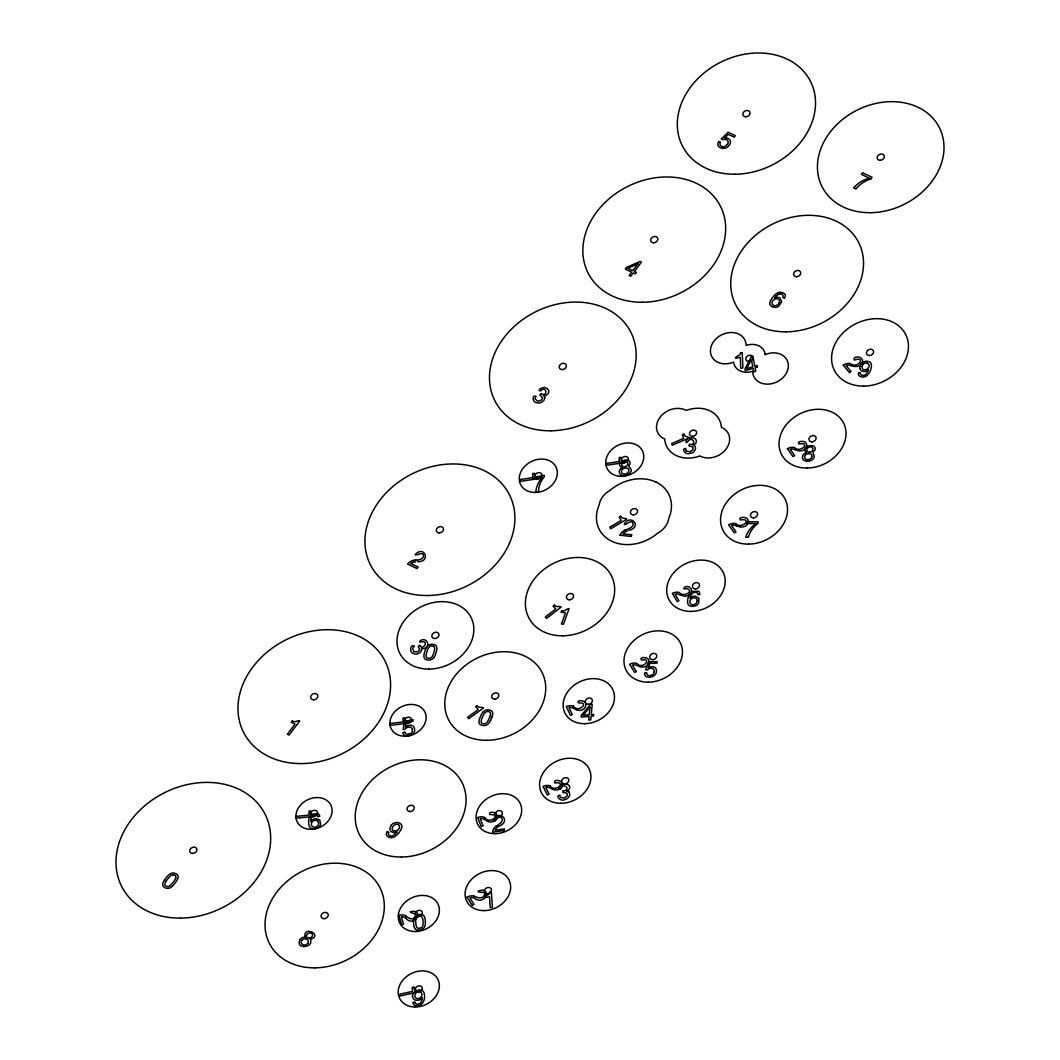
<?xml version="1.0" encoding="UTF-8"?>
<svg xmlns="http://www.w3.org/2000/svg" width="1060" height="1060" viewBox="0 0 1060 1060"><rect width="100%" height="100%" fill="white"/><g stroke="black" fill="none" stroke-linecap="round" stroke-linejoin="round"><path stroke-width="1.5" d="M544.787 397.831C544.495 401.594 540.03 404.046 536.585 402.694C532.358 402.76 531.762 394.188 536.055 396.36A4.638 3.71 -26.6 0 0 535.141 398.958L537.764 401.21L541.395 400.243L542.587 397.672L539.805 395.115L540.878 393.697M310.739 819.844L310.726 819.976A18.192 14.588 -26.6 0 0 310.699 821.633L311.521 820.586A4.28 3.432 -26.6 0 1 312.488 819.764A5.3 4.253 -26.6 0 1 313.654 819.155L314.316 818.929A7.34 5.883 -26.6 0 1 315.628 818.651L319.749 819.923L320.61 824.296A5.671 4.545 -26.6 0 1 319.749 826.137A5.207 4.174 -26.6 0 1 318.543 827.356L315.257 828.788L312.051 828.774A5.711 4.585 -26.6 0 1 310.063 827.423A8.851 7.102 -26.6 0 1 309.043 825.263A20.935 16.774 -26.6 0 1 308.712 819.764L308.844 819.022A9.513 7.632 -26.6 0 1 309.586 816.955A6.241 5.008 -26.6 0 1 311.441 814.729L317.351 813.365A4.213 3.379 -26.6 0 1 318.715 814.08L319.802 816.2L317.682 816.637M562.953 790.879L562.807 792.456L566.967 793.119L567.392 795.623L564.529 798.047L560.74 797.517M566.967 791.197L566.981 791.144A3.988 3.193 -26.6 0 1 569.193 792.191M405.37 727.266L405.953 722.695L413.082 721.224L412.976 719.621L404.257 721.423L403.158 729.598L404.986 729.306A5.446 4.372 -26.6 0 1 406.338 727.981A3.683 2.955 -26.6 0 1 407.663 727.332L407.915 727.266A4.227 3.379 -26.6 0 1 412.512 729.783M804.686 456.516L804.659 457.774A2.981 2.385 -26.6 0 0 805.017 458.529L805.216 458.755A3.697 2.968 -26.6 0 0 805.958 459.258L806.912 459.55A5.499 4.412 -26.6 0 0 807.866 459.629A3.697 2.968 -26.6 0 0 812.079 456.542M689.292 444.392L688.934 445.968L692.922 447.042L693.015 449.639L689.835 451.825L686.297 450.897M693.16 445.094L693.174 445.054A4.174 3.339 -26.6 0 0 696.354 442.02C697.162 438.482 692.829 437.091 690.073 437.939C686.31 437.687 684.097 445.531 687.94 441.503C691.822 435.183 697.771 445.054 689.742 444.432M690.444 596.648L690.497 596.515A18.192 14.588 -26.6 0 0 690.007 598.317L691.04 597.416A4.28 3.432 -26.6 0 1 692.154 596.753A5.3 4.253 -26.6 0 1 693.399 596.369L694.062 596.263A7.34 5.883 -26.6 0 1 695.373 596.224L698.938 598.277L698.686 602.888A5.671 4.545 -26.6 0 1 697.427 604.584A5.207 4.174 -26.6 0 1 695.996 605.605M491.999 717.01L490.502 720.482M489.68 717.275L488.329 720.244A9.805 7.857 -26.6 0 1 487.096 722.165A4.598 3.683 -26.6 0 1 485.414 723.556A2.425 1.948 -26.6 0 1 484.645 723.821L481.942 723.304A2.425 1.948 -26.6 0 1 481.518 722.801A4.598 3.683 -26.6 0 1 481.2 721.025A9.805 7.857 -26.6 0 1 481.69 718.971L483.002 715.805A12.588 10.096 -26.6 0 1 484.579 713.221A3.789 3.034 -26.6 0 1 486.938 711.565A2.703 2.173 -26.6 0 1 487.679 711.512L488.077 711.525A4.399 3.525 -26.6 0 1 488.885 711.671L489.375 711.87A2.61 2.094 -26.6 0 1 489.773 712.148A3.789 3.034 -26.6 0 1 490.462 714.361M679.301 592.646C683.832 597.787 694.737 590.963 686.549 588.512C680.52 590.579 685.502 584.378 689.49 587.293C693.253 589.532 691.279 594.143 688.616 596.051A20.935 16.774 -26.6 0 0 687.582 601.696A8.851 7.102 -26.6 0 0 688.006 604.081A5.711 4.585 -26.6 0 0 689.543 605.83L692.564 606.452L695.996 605.605M166.208 881.059L168.341 878.157A12.588 10.096 -26.6 0 1 170.541 875.878A3.789 3.034 -26.6 0 1 173.191 874.738M164.499 880.038L166.884 876.858A12.362 9.911 -26.6 0 1 169.878 874.049A5.247 4.213 -26.6 0 1 171.64 873.228A4.889 3.922 -26.6 0 1 173.602 873.029L175.191 873.387A9.143 7.327 -26.6 0 1 176 873.758L177.086 874.513A5.088 4.081 -26.6 0 1 177.404 874.844A4.863 3.895 -26.6 0 1 178.093 876.328A5.247 4.213 -26.6 0 1 177.974 877.958A12.362 9.911 -26.6 0 1 176.278 881.377L173.906 884.57A12.216 9.792 -26.6 0 1 170.925 887.366A5.287 4.24 -26.6 0 1 169.163 888.174A4.77 3.816 -26.6 0 1 167.48 888.386A4.969 3.975 -26.6 0 1 166.711 888.32L165.651 888.002A9.633 7.725 -26.6 0 1 164.817 887.631L163.73 886.875A4.836 3.882 -26.6 0 1 162.723 885.087A5.287 4.24 -26.6 0 1 162.829 883.457A12.216 9.792 -26.6 0 1 164.525 880.052M301.822 940.498L301.186 941.717A2.981 2.385 -26.6 0 0 301.133 942.592L301.186 942.883A3.697 2.968 -26.6 0 0 301.57 943.652L302.232 944.301A5.499 4.412 -26.6 0 0 302.988 944.725A3.697 2.968 -26.6 0 0 307.996 943.241M300.073 939.544C294.627 949.919 314.529 947.759 310.315 939.438C323.923 935.106 302.418 924.916 305.174 937.265M870.962 178.782L872.088 177.298L862.548 172.714L861.329 174.33L869.054 178.053M775.933 296.336L775.84 296.442A18.192 14.588 -26.6 0 0 774.582 297.886L775.894 297.436A4.28 3.432 -26.6 0 1 777.139 297.264A5.3 4.253 -26.6 0 1 778.345 297.409L778.941 297.582A7.34 5.883 -26.6 0 1 780.014 298.085L781.75 301.57L779.047 305.916A5.671 4.545 -26.6 0 1 777.126 307.042A5.207 4.174 -26.6 0 1 775.43 307.426L772.223 306.804L770.143 304.949A5.711 4.585 -26.6 0 1 769.851 302.63A8.851 7.102 -26.6 0 1 770.805 300.139A20.935 16.774 -26.6 0 1 774.674 295.104L775.324 294.534A9.513 7.632 -26.6 0 1 777.324 293.13A6.241 5.008 -26.6 0 1 780.2 292.229L783.207 292.825L785.062 294.428A4.213 3.379 -26.6 0 1 785.42 295.833L784.546 298.324L782.837 297.502A3.365 2.703 -26.6 0 0 779.882 293.978M496.027 826.296C498.478 824.375 503.474 822.269 502.162 818.598C498.624 813.06 494.517 824.137 493.35 820.758C498.293 808.356 512.616 820.996 498.544 826.456A10.481 8.414 -26.6 0 0 495.735 828.761A3.578 2.862 -26.6 0 0 495.126 830.165L504.348 828.88L504.308 830.523L492.582 832.166A8.904 7.142 -26.6 0 1 495.921 826.19M419.747 645.195L418.236 646.269L419.601 649.7L417.587 651.847L413.943 651.701L412.632 648.64A4.638 3.71 -26.6 0 1 414.46 646.335C411.161 643.023 408.603 651.688 412.804 653.212C415.666 655.318 420.038 653.622 421.443 650.562A3.988 3.193 -26.6 0 0 421.324 648.269L421.39 648.216A4.174 3.339 -26.6 0 0 425.723 647.753C428.425 646.176 428.545 642.121 425.762 640.505C422.953 637.524 416.156 643.168 421.642 641.843C429.525 640.346 422.569 651.052 419.972 645.514M688.881 595.309L684.853 596.316L680.03 594.806M625.095 530.133C627.971 528.715 632.542 528.211 633.191 524.395C632.37 517.545 624.95 526.595 624.26 524.289C630.687 512.96 642.704 527.217 628.871 530.371M405.013 732.195L402.893 732.632A5.101 4.081 -26.6 0 0 404.774 735.508A6.426 5.154 -26.6 0 0 408.829 735.733A9.156 7.34 -26.6 0 0 409.571 735.587L411.505 734.792A5.75 4.611 -26.6 0 0 414.433 731.44A6.559 5.26 -26.6 0 0 414.659 729.492L414.275 727.783A6.042 4.849 -26.6 0 0 413.917 727.107A5.393 4.319 -26.6 0 0 410.843 725.318M538.281 491.76L535.883 492.251A26.46 21.213 -26.6 0 1 542.163 477.517L532.65 479.372L532.544 477.636L544.151 475.277L544.257 476.854A25.705 20.604 -26.6 0 0 538.559 491.708M413.97 560.395C417.229 559.932 422.277 560.382 423.523 556.42C423.974 550.352 416.288 556.354 415.149 554.658C424.397 544.509 431.42 562.171 417.6 561.707M414.977 1002.177L412.857 1002.455L413.546 1004.456A4.028 3.233 -26.6 0 0 414.447 1005.198A5.326 4.266 -26.6 0 0 415.639 1005.635C422.397 1007.172 425.709 999.355 424.292 993.816A9.977 8.003 -26.6 0 0 423.854 992.451L423.231 991.418A5.194 4.16 -26.6 0 0 422.436 990.689A4.638 3.71 -26.6 0 0 420.966 990.106A6.333 5.075 -26.6 0 0 412.3 995.896M650.615 668.409L650.363 668.436A3.683 2.955 -26.6 0 0 648.958 668.833A5.446 4.372 -26.6 0 0 647.368 669.933L645.58 669.893L648.587 661.798L657.226 661.599L656.935 663.242L649.886 663.401L648.23 667.933A3.591 2.875 -26.6 0 1 649.833 667.058A5.803 4.651 -26.6 0 1 651.675 666.74A6.837 5.485 -26.6 0 1 653.808 667.018A5.393 4.319 -26.6 0 1 656.299 669.363A6.042 4.849 -26.6 0 1 656.471 670.119L656.418 671.921A6.559 5.26 -26.6 0 1 655.703 673.855A5.75 4.611 -26.6 0 1 652.165 676.731L650.164 677.168A9.156 7.34 -26.6 0 1 649.422 677.207A6.426 5.154 -26.6 0 1 645.686 676.187A5.101 4.081 -26.6 0 1 644.626 672.928L646.693 672.875M416.487 560.13L415.454 560.21M563.43 790.866C572.082 790.27 562.78 781.233 560.992 788.998C556.301 790.826 561.243 783.419 564.45 784.188C566.822 783.658 570.28 784.917 569.724 787.885A4.174 3.339 -26.6 0 1 566.967 791.104M697.798 594.567L699.892 594.514L699.388 592.156A4.213 3.379 -26.6 0 0 698.288 591.175L692.392 591.453A6.241 5.008 -26.6 0 0 690.113 593.375A9.513 7.632 -26.6 0 0 688.921 595.322M863.105 375.412L863.569 375.399A3.246 2.597 -26.6 0 0 865.781 374.485L867.57 372.073A19.371 15.529 -26.6 0 0 868.524 369.741L868.524 369.741A4.796 3.842 -26.6 0 1 863.9 371.503L862.707 371.305A5.3 4.24 -26.6 0 1 859.753 368.27M755.634 523.64L746.386 523.494L746.783 521.719L758.192 521.891L757.834 523.508A25.705 20.604 -26.6 0 0 748.307 537.301M748.029 537.288L745.67 537.248A26.46 21.213 -26.6 0 1 755.714 523.719M860.455 372.789L858.414 372.617L858.494 374.79A4.028 3.233 -26.6 0 0 859.117 375.743A5.326 4.266 -26.6 0 0 860.111 376.433C866.537 379.348 871.121 371.875 871.413 366.296A9.977 8.003 -26.6 0 0 871.386 364.825L871.095 363.646A5.194 4.16 -26.6 0 0 870.565 362.745A4.638 3.71 -26.6 0 0 869.359 361.831A6.333 5.075 -26.6 0 0 859.713 365.859M620.034 535.207L631.243 536.479L631.813 534.823L623.002 533.816A3.578 2.862 -26.6 0 1 624.048 532.597M622.167 467.553A4.863 3.909 -26.6 0 0 619.199 471.992C619.729 477 626.659 476.245 629.454 473.621C635.245 468.348 625.44 467.327 629.958 464.253C631.521 454.873 612.865 463.061 622.207 467.619M850.239 363.646C858.096 369.569 866.497 355.816 854.347 360.069C851.975 355.816 863.131 355.776 862.575 361.221C862.138 366.707 855.181 367.555 851.074 365.607M794.39 447.625C800.976 453.72 811.297 441.49 799.028 444.007C795.729 440.748 807.004 439.741 806.713 445.173C806.938 450.235 800.313 452.156 796.431 450.116M735.706 523.719C742.344 529.92 752.825 517.611 740.529 520.01C736.885 516.883 748.546 515.65 748.228 521.255C748.466 526.277 741.894 528.331 737.985 526.33M474.072 896.27C477.093 897.317 481.094 899.304 483.757 896.389C487.852 890.055 476.987 893.527 478.153 891.062C492.582 885.802 485.427 906.353 474.694 898.35A10.481 8.414 -26.6 0 0 471.462 897.581M636.623 663.52C643.036 670.317 652.761 657.518 641.538 660.062C638.16 656.723 649.78 656.167 648.958 661.784C648.72 666.978 641.896 668.383 638.067 665.958M737.667 526.224L736.62 525.853M795.914 449.93L795.079 449.639A10.322 8.281 -26.6 0 0 791.846 448.99A3.525 2.822 -26.6 0 0 790.256 449.427L794.655 455.601L793.012 456.635L787.421 448.777M726.206 139.602L725.994 139.522A3.736 2.994 -26.6 0 0 724.629 139.324A5.538 4.439 -26.6 0 0 722.721 139.734L721.29 138.939L728.167 132.235L735.322 135.68L734.196 137.177L728.353 134.368L724.51 138.131A3.551 2.849 -26.6 0 1 726.073 137.919L726.312 137.946A5.896 4.73 -26.6 0 1 727.981 138.396A6.956 5.578 -26.6 0 1 729.585 139.576A5.472 4.399 -26.6 0 1 730.313 142.941A6.148 4.929 -26.6 0 1 730.048 143.762L729.015 145.511A6.678 5.353 -26.6 0 1 727.385 147.101A5.843 4.677 -26.6 0 1 722.92 148.44L721.038 148.042A9.301 7.46 -26.6 0 1 720.403 147.764A6.546 5.247 -26.6 0 1 717.925 145.18A5.181 4.16 -26.6 0 1 718.852 141.523L720.562 142.345M549.994 786.017C556.155 793.251 567.034 780.955 554.831 782.969C552.817 778.636 563.748 779.948 562.277 785.248C561.522 790.044 555.109 791.277 551.518 788.719M573.314 706.278C578.786 713.619 589.956 701.773 578.747 703.019C574.997 699.772 586.988 699.441 585.796 705.178C585.451 710.346 578.521 711.83 574.825 709.047M806.448 452.58C798.975 446.233 818.135 441.609 814.729 450.593C809.429 453.057 818.386 455.985 811.536 460.212C808.409 462.372 801.28 461.352 802.513 456.37A4.863 3.909 -26.6 0 1 806.435 452.501M484.606 817.565C489.786 825.051 502.095 814.014 489.972 814.583C487.057 810.767 498.637 811.576 497.021 817.114C496.345 822.043 489.667 823.395 486.116 820.533M853.817 187.779L855.791 188.72M541.236 393.896C548.417 397.328 546.523 384.727 540.507 391.007C536.095 390.636 543.21 386.092 545.754 387.947C548.391 388.569 549.954 391.895 547.821 393.989A4.174 3.339 -26.6 0 1 543.793 395.764L543.767 395.817A3.988 3.193 -26.6 0 1 544.827 397.818M388.808 832.378L387.099 831.557L386.277 833.743A4.028 3.233 -26.6 0 0 386.423 834.896A5.326 4.266 -26.6 0 0 386.993 835.903C392.187 841.03 398.679 834.207 401.038 829.423A9.977 8.003 -26.6 0 0 401.634 827.939L401.873 826.667A5.194 4.16 -26.6 0 0 401.78 825.594A4.638 3.71 -26.6 0 0 401.104 824.309A6.333 5.075 -26.6 0 0 391.047 825.223M551.041 788.481L550.379 788.15A10.322 8.281 -26.6 0 0 547.331 787.129M405.702 915.959C408.193 917.721 411.625 920.411 414.619 918C419.296 912.554 411.147 914.091 410.18 911.838C424.981 908.049 414.712 928.626 405.808 918.225M485.016 819.87L484.831 819.764A10.481 8.414 -26.6 0 0 481.863 818.545A3.578 2.862 -26.6 0 0 480.22 818.731L483.121 825.846L481.306 826.641L477.636 817.578A8.904 7.142 -26.6 0 1 484.712 817.419M843.283 365.143L849.471 372.617L851.061 371.517L846.185 365.634A3.525 2.822 -26.6 0 1 847.762 365.183A10.322 8.281 -26.6 0 1 851.047 365.647M569.154 792.217C571.181 795.292 568.107 799.094 564.9 799.598C561.522 802.089 554.261 795.914 559.985 795.133A4.638 3.71 -26.6 0 0 560.687 797.544M466.996 897.237L472.336 905.439L474.032 904.432L469.832 897.979A3.578 2.862 -26.6 0 1 471.448 897.635M621.505 471.647L621.822 472.826A2.981 2.385 -26.6 0 0 622.392 473.449L622.644 473.608A3.697 2.968 -26.6 0 0 623.545 473.926L624.605 473.992A5.499 4.412 -26.6 0 0 625.585 473.86A3.697 2.968 -26.6 0 0 629.004 470.097A3.657 2.942 -26.6 0 0 625.148 468.123A3.803 3.047 -26.6 0 0 621.279 471.673M425.404 922.783L425.153 919.325A12.362 9.911 -26.6 0 0 424.119 916.118A5.247 4.213 -26.6 0 0 422.966 915.005A4.863 3.895 -26.6 0 0 421.27 914.449A5.088 4.081 -26.6 0 0 420.74 914.396L419.23 914.515A9.143 7.327 -26.6 0 0 418.236 914.74L416.567 915.416A4.889 3.922 -26.6 0 0 414.99 916.662A5.247 4.213 -26.6 0 0 414.076 918.212A12.362 9.911 -26.6 0 0 413.519 921.749L413.744 925.194A12.216 9.792 -26.6 0 0 414.778 928.401M166.208 881.059A9.805 7.857 -26.6 0 0 165.148 883.046A4.598 3.683 -26.6 0 0 164.923 884.914A2.425 1.948 -26.6 0 0 165.188 885.524L167.52 886.637A2.425 1.948 -26.6 0 0 168.315 886.531A4.598 3.683 -26.6 0 0 170.276 885.511M170.276 885.511A9.805 7.857 -26.6 0 0 171.972 883.841L174.078 881.125A13.25 10.626 -26.6 0 0 175.682 878.356M175.642 878.342A3.789 3.034 -26.6 0 0 175.695 875.931A2.61 2.094 -26.6 0 0 175.364 875.6L174.966 875.282A4.399 3.525 -26.6 0 0 174.264 874.951L173.906 874.844A2.703 2.173 -26.6 0 0 173.191 874.778M300.02 939.518A4.863 3.909 -26.6 0 1 305.2 937.186M301.649 940.392A3.803 3.047 -26.6 0 1 306.804 939.319M306.804 939.346A3.657 2.942 -26.6 0 1 307.97 943.228M726.259 139.522A4.293 3.445 -26.6 0 1 727.372 144.531M727.173 144.451A4.412 3.538 -26.6 0 1 722.986 146.929M723.013 146.73A4.2 3.365 -26.6 0 1 721.688 146.359A3.869 3.1 -26.6 0 1 720.403 142.292M856.016 188.852A26.142 20.962 -26.6 0 1 870.989 178.848M853.75 187.739A26.924 21.584 -26.6 0 1 869.067 178.16M776.026 296.389A6.797 5.446 -26.6 0 1 779.842 293.805M779.352 302.378A5.843 4.677 -26.6 0 1 778.583 303.69A4.439 3.564 -26.6 0 1 776.225 305.519C772.263 307.201 770.262 301.557 773.893 299.728A3.631 2.915 -26.6 0 1 776.649 298.774A4.134 3.312 -26.6 0 1 778.411 299.357A3.525 2.822 -26.6 0 1 779.352 302.392M433.659 657.783A5.287 4.24 -26.6 0 1 432.268 659.068A4.77 3.816 -26.6 0 1 430.678 659.784A4.969 3.975 -26.6 0 1 429.883 659.969L428.677 660.049A9.633 7.725 -26.6 0 1 427.71 659.982L426.305 659.678A4.836 3.882 -26.6 0 1 424.543 658.445A5.287 4.24 -26.6 0 1 423.974 657.001A12.216 9.792 -26.6 0 1 424.238 653.503L425.272 649.966A12.362 9.911 -26.6 0 1 427.074 646.573A5.247 4.213 -26.6 0 1 428.492 645.288A4.889 3.922 -26.6 0 1 430.36 644.493L432.096 644.281A9.143 7.327 -26.6 0 1 433.063 644.347L434.454 644.652A5.088 4.081 -26.6 0 1 434.905 644.851A4.863 3.895 -26.6 0 1 436.216 645.898A5.247 4.213 -26.6 0 1 436.773 647.368A12.362 9.911 -26.6 0 1 436.521 650.866L435.488 654.404A12.216 9.792 -26.6 0 1 433.686 657.796M433.659 646.335A3.789 3.034 -26.6 0 1 434.626 648.442A13.25 10.626 -26.6 0 1 434.202 651.357L433.249 654.391A9.805 7.857 -26.6 0 1 432.268 656.392A4.598 3.683 -26.6 0 1 430.731 657.915A2.425 1.948 -26.6 0 1 429.989 658.26L427.193 658.035A2.425 1.948 -26.6 0 1 426.69 657.584A4.598 3.683 -26.6 0 1 426.12 655.901A9.805 7.857 -26.6 0 1 426.345 653.834L427.259 650.628A12.588 10.096 -26.6 0 1 428.505 647.952A3.789 3.034 -26.6 0 1 430.665 646.096A2.703 2.173 -26.6 0 1 431.42 645.964L431.817 645.938A4.399 3.525 -26.6 0 1 432.652 646.004L433.195 646.149A2.61 2.094 -26.6 0 1 433.619 646.375M405.357 727.253A3.591 2.875 -26.6 0 1 406.801 726.14A5.803 4.651 -26.6 0 1 408.577 725.49A6.837 5.485 -26.6 0 1 410.829 725.358M412.287 729.837A4.333 3.471 -26.6 0 1 410.458 733.785M410.339 733.639A4.121 3.312 -26.6 0 1 408.921 734.156M408.908 734.129A3.803 3.047 -26.6 0 1 404.841 732.248M317.828 816.584A3.365 2.703 -26.6 0 0 312.448 816.041A6.797 5.446 -26.6 0 0 310.845 819.831M318.238 821.831A5.843 4.677 -26.6 0 1 318.543 823.116A4.439 3.564 -26.6 0 1 317.828 825.647C315.88 828.721 310.05 827.211 311.468 823.222A3.631 2.915 -26.6 0 1 313.177 821.023A4.134 3.312 -26.6 0 1 315.165 820.387A3.485 2.796 -26.6 0 1 318.305 821.844M405.821 915.827A8.771 7.036 -26.6 0 0 398.944 915.442L401.687 924.757L403.502 924.095L401.356 916.807A3.525 2.822 -26.6 0 1 402.933 916.794A10.322 8.281 -26.6 0 1 405.688 918.198M414.804 928.374A5.287 4.24 -26.6 0 0 415.917 929.501A4.836 3.882 -26.6 0 0 418.157 930.084L419.667 929.965A9.633 7.725 -26.6 0 0 420.674 929.739L421.84 929.328A4.969 3.975 -26.6 0 0 422.582 928.944A4.77 3.816 -26.6 0 0 423.907 927.844A5.287 4.24 -26.6 0 0 424.822 926.294A12.216 9.792 -26.6 0 0 425.378 922.783M420.568 916.118A3.789 3.034 -26.6 0 1 422.317 917.721A13.25 10.626 -26.6 0 1 422.993 920.438L423.165 923.406A9.805 7.857 -26.6 0 1 422.913 925.473A4.598 3.683 -26.6 0 1 421.946 927.262A2.425 1.948 -26.6 0 1 421.324 927.778L418.422 928.374A2.425 1.948 -26.6 0 1 417.746 928.123A4.598 3.683 -26.6 0 1 416.553 926.784A9.805 7.857 -26.6 0 1 416.01 924.89L415.732 921.776A12.588 10.096 -26.6 0 1 415.984 919.033A3.789 3.034 -26.6 0 1 417.481 916.754A2.703 2.173 -26.6 0 1 418.183 916.423L418.581 916.29A4.399 3.525 -26.6 0 1 419.442 916.105L420.025 916.078A2.61 2.094 -26.6 0 1 420.542 916.158M573.407 706.132A8.904 7.142 -26.6 0 0 566.279 706.556L570.505 715.407L572.281 714.546L568.968 707.616A3.578 2.862 -26.6 0 1 570.585 707.417A10.481 8.414 -26.6 0 1 573.632 708.478M679.38 592.5A8.771 7.036 -26.6 0 0 672.318 593.361L677.274 601.669L678.97 600.715L675.087 594.223A3.525 2.822 -26.6 0 1 676.678 593.931A10.322 8.281 -26.6 0 1 679.804 594.766M697.944 594.541A3.365 2.703 -26.6 0 0 693.015 592.977A6.797 5.446 -26.6 0 0 690.603 596.515M697.003 601.298A4.439 3.564 -26.6 0 1 695.731 603.736C693.174 606.572 687.953 603.643 690.338 600.092A3.631 2.915 -26.6 0 1 692.485 598.171A4.134 3.312 -26.6 0 1 694.512 597.893A3.525 2.822 -26.6 0 1 697.069 599.933A5.843 4.677 -26.6 0 1 697.029 601.298M787.394 448.738A8.771 7.036 -26.6 0 1 794.457 447.466M804.474 456.502A3.803 3.047 -26.6 0 1 809.032 453.693A3.657 2.942 -26.6 0 1 812.053 456.542M863.118 375.373A3.379 2.703 -26.6 0 1 860.243 372.802M859.792 368.27A7.87 6.307 -26.6 0 1 860.084 365.899M866.961 363.103A4.028 3.233 -26.6 0 1 868.975 366.866A4.028 3.233 -26.6 0 1 864.562 369.794A3.312 2.65 -26.6 0 1 863.396 369.582A3.922 3.14 -26.6 0 1 862.191 366.336M867.027 362.997A4.863 3.895 -26.6 0 0 866.166 362.931L865.53 362.984A2.862 2.292 -26.6 0 0 864.96 363.13A3.14 2.517 -26.6 0 0 863.675 363.858A4.16 3.326 -26.6 0 0 862.747 364.971A6.731 5.393 -26.6 0 0 862.151 366.336M843.256 365.117A8.771 7.036 -26.6 0 1 850.292 363.487M735.786 523.574A8.904 7.142 -26.6 0 0 728.604 524.846L734.302 532.889L735.971 531.828L731.506 525.548A3.578 2.862 -26.6 0 1 733.122 525.164M733.136 525.111A10.481 8.414 -26.6 0 1 736.382 525.813M650.628 668.317A4.227 3.379 -26.6 0 1 654.325 671.828M654.1 671.841A4.333 3.471 -26.6 0 1 651.436 675.498M651.357 675.326A4.121 3.312 -26.6 0 1 649.886 675.591A3.803 3.047 -26.6 0 1 646.52 672.901M636.702 663.361A8.771 7.036 -26.6 0 0 629.627 664.289L634.675 672.543L636.358 671.576L632.409 665.124A3.525 2.822 -26.6 0 1 634.012 664.819A10.322 8.281 -26.6 0 1 637.139 665.627M550.087 785.871A8.771 7.036 -26.6 0 0 543.051 786.374L547.357 795.013L549.106 794.152L545.728 787.381A3.525 2.822 -26.6 0 1 547.318 787.183M466.97 897.197A8.904 7.142 -26.6 0 1 474.151 896.111M414.765 1002.243A3.379 2.703 -26.6 0 0 418.395 1004.005L418.859 1003.939A3.246 2.597 -26.6 0 0 420.86 1002.614L421.999 999.991A19.371 15.529 -26.6 0 0 422.304 997.619L422.317 997.619A4.796 3.842 -26.6 0 1 418.117 1000.256L416.845 1000.322A5.3 4.24 -26.6 0 1 413.016 998.136A7.87 6.307 -26.6 0 1 412.684 995.87M390.053 835.81A3.379 2.703 -26.6 0 1 388.623 832.325M391.352 825.382A7.87 6.307 -26.6 0 0 390.12 827.661A5.3 4.24 -26.6 0 0 391.365 831.636L392.346 832.206A4.796 3.842 -26.6 0 0 397.089 831.875L397.102 831.928A19.371 15.529 -26.6 0 1 395.3 833.955L392.743 835.77A3.246 2.597 -26.6 0 1 390.425 835.995M398.494 824.812A4.028 3.233 -26.6 0 1 398.679 829.198A4.028 3.233 -26.6 0 1 393.618 830.709M398.587 824.72A4.863 3.895 -26.6 0 0 397.871 824.375L397.301 824.229A2.862 2.292 -26.6 0 0 396.745 824.176A3.14 2.517 -26.6 0 0 395.327 824.495A4.16 3.326 -26.6 0 0 394.055 825.329A6.731 5.393 -26.6 0 0 392.982 826.495A3.922 3.14 -26.6 0 0 392.69 830.126A3.312 2.65 -26.6 0 0 393.578 830.788M490.475 720.482A12.216 9.792 -26.6 0 1 488.302 723.728A5.287 4.24 -26.6 0 1 486.739 724.881A4.77 3.816 -26.6 0 1 485.096 725.451A4.969 3.975 -26.6 0 1 484.301 725.557L483.135 725.504A9.633 7.725 -26.6 0 1 482.181 725.345L480.869 724.894A4.836 3.882 -26.6 0 1 479.319 723.45A5.287 4.24 -26.6 0 1 478.961 721.926A12.216 9.792 -26.6 0 1 479.69 718.402L481.16 714.93A12.362 9.911 -26.6 0 1 483.373 711.671M491.973 717.01A12.362 9.911 -26.6 0 0 492.741 713.473A5.247 4.213 -26.6 0 0 492.343 711.949A4.863 3.895 -26.6 0 0 491.217 710.743A5.088 4.081 -26.6 0 0 490.807 710.491L489.495 710.041A9.143 7.327 -26.6 0 0 488.567 709.869L486.845 709.895A4.889 3.922 -26.6 0 0 484.923 710.518A5.247 4.213 -26.6 0 0 483.4 711.697M490.502 714.347A13.25 10.626 -26.6 0 1 489.667 717.275M619.994 535.194A8.904 7.142 -26.6 0 1 625.029 530M624.022 532.557A10.481 8.414 -26.6 0 1 627.334 530.981M686.244 450.937A4.638 3.71 -26.6 0 1 685.899 448.42C680.348 448.433 686.005 455.402 689.649 453.468C693.081 453.402 696.791 449.864 695.161 446.353A3.988 3.193 -26.6 0 0 693.147 445.134M413.97 560.236A8.904 7.142 -26.6 0 0 407.543 563.986L417.031 568.558L418.157 567.06L410.724 563.483A3.578 2.862 -26.6 0 1 412.128 562.555M412.115 562.515A10.481 8.414 -26.6 0 1 415.652 561.893M534.425 473.369C533.485 476.563 537.778 476.921 537.738 478.775L519.771 481.425L519.784 479.557L532.663 477.662L532.703 473.634L534.425 473.369M606.519 463.458L606.519 465.287L624.221 462.597L624.221 461.193L621.65 460.173L620.908 457.297L619.212 457.562L619.199 461.524L606.519 463.458M404.748 718.097C403.833 721.118 408.06 721.383 407.808 723.251L390.12 725.371L390.212 723.516L402.88 722.006L403.065 718.017L404.748 718.097M310.792 811.271C309.865 814.239 314.091 814.491 313.76 816.372L296.084 818.267L296.204 816.425L308.857 815.06L309.109 811.059L310.792 811.165M581.397 715.248L581.225 717.05L589.082 716.401L588.737 720.071L590.751 719.912L591.096 716.229L593.52 716.03L593.679 714.374L591.255 714.572L592.222 704.211L590.5 704.357L581.397 715.248M589.943 707.06L589.227 714.745L583.225 715.248L589.943 707.06M489.746 892.295C489.945 895.793 484.407 895.024 484.857 897.688L489.521 896.747L490.21 907.744L492.37 907.32L491.403 891.963L489.746 892.295M740.582 352.861C740.675 356.332 735.242 355.564 735.6 358.2L740.264 357.326L740.741 368.363L742.888 367.966L742.225 352.556L740.582 352.861M561.562 610.719L561.018 612.216L565.457 612.799L561.429 623.982L563.469 624.247L569.087 608.639C566.689 608.4 564.768 611.951 561.667 610.732M751.341 359.525L746.836 368.535L752.799 366.786L751.341 359.525M751.209 356.875L744.981 368.92L745.312 370.642L753.103 368.363L753.766 371.848L755.767 371.265L755.104 367.78L757.503 367.078L757.198 365.501L754.799 366.203L752.905 356.372L751.209 356.875M626.526 267.451L625.307 269.094L631.654 272.142L629.163 275.454L630.793 276.236L633.284 272.923L635.245 273.877L636.371 272.38L634.41 271.426L641.446 262.098L640.054 261.423L626.526 267.451M292.255 720.946L291.235 722.297L294.998 724.099L287.366 734.236L289.102 735.07L299.741 720.933C297.648 720.031 294.879 723.039 292.348 720.986M637.987 263.728L632.78 270.644L627.917 268.312L637.987 263.728M554.459 605.035L553.055 606.108L555.771 608.97L545.304 617.053L546.549 618.377L561.164 607.088C559.574 605.538 556.01 607.923 554.526 605.101M477.053 705.708L475.635 706.728L478.166 709.657L467.579 717.315L468.758 718.667L483.519 707.974C481.942 706.477 478.458 708.583 477.053 705.708M620.683 516.233L619.146 517.148L621.253 520.42L609.752 527.204L610.732 528.715L626.765 519.241C625.572 517.558 621.624 519.267 620.736 516.313M683.885 434.11L682.269 434.812L683.687 438.363L671.629 443.597L672.279 445.24L689.119 437.939C688.337 436.137 684.084 437.197 683.885 434.11M417.6 991.921L417.401 991.988A2.862 2.292 -26.6 0 0 416.858 992.24A3.14 2.517 -26.6 0 0 415.758 993.193A4.16 3.326 -26.6 0 0 415.136 994.439A6.731 5.393 -26.6 0 0 414.91 995.83A3.922 3.14 -26.6 0 0 417.057 998.586A3.312 2.65 -26.6 0 0 418.316 998.599A4.028 3.233 -26.6 0 0 421.959 994.863A4.028 3.233 -26.6 0 0 418.885 991.802A4.863 3.895 -26.6 0 0 418.024 991.802L417.6 991.921M413.904 987.098L412.221 987.469L412.565 991.378L399.925 994.161L400.084 995.963L417.733 992.081C417.494 990.08 413.374 990.451 413.917 987.204M721.476 427.379L721.423 427.352A29.495 23.651 -26.6 0 0 686.204 410.419L685.595 410.101A18.881 15.131 -26.6 0 0 659.744 417.667A18.881 15.131 -26.6 0 0 664.686 438.999A29.495 23.651 -26.6 0 0 699.905 455.946A18.881 15.131 -26.6 0 0 725.795 449.44A18.881 15.131 -26.6 0 0 722.204 427.71L721.476 427.379M192.761 853.406A3.736 2.994 -26.6 0 0 196.683 848.623A3.736 2.994 -26.6 0 0 190.535 848.729A3.736 2.994 -26.6 0 0 192.761 853.406M180.558 918.106A80.282 64.368 -26.6 0 0 265.782 815.697A80.282 64.368 -26.6 0 0 133.639 816.955A80.282 64.368 -26.6 0 0 180.558 918.106M324.095 918.676A3.736 2.994 -26.6 0 0 328.017 913.892A3.736 2.994 -26.6 0 0 321.869 913.998A3.736 2.994 -26.6 0 0 324.095 918.676M314.82 967.846A61.904 49.635 -26.6 0 0 380.54 888.876A61.904 49.635 -26.6 0 0 278.634 889.844A61.904 49.635 -26.6 0 0 314.82 967.846M309.03 938.246A3.193 2.571 -26.6 0 0 312.342 934.125A3.193 2.571 -26.6 0 0 307.069 934.271A3.193 2.571 -26.6 0 0 309.03 938.246M735.017 174.224A71.722 57.505 -26.6 0 0 811.152 82.746A71.722 57.505 -26.6 0 0 693.094 83.859A71.722 57.505 -26.6 0 0 735.017 174.224M745.856 116.759A3.736 2.994 -26.6 0 0 749.778 111.989A3.736 2.994 -26.6 0 0 743.63 112.082A3.736 2.994 -26.6 0 0 745.856 116.759M653.689 242.766A3.736 2.994 -26.6 0 0 657.611 237.996A3.736 2.994 -26.6 0 0 651.463 238.089A3.736 2.994 -26.6 0 0 653.689 242.766M642.466 302.259A74.107 59.426 -26.6 0 0 721.144 207.72A74.107 59.426 -26.6 0 0 599.152 208.873A74.107 59.426 -26.6 0 0 642.466 302.259M880.171 160.325A3.736 2.994 -26.6 0 0 884.093 155.542A3.736 2.994 -26.6 0 0 877.945 155.648A3.736 2.994 -26.6 0 0 880.171 160.325M870.287 212.689A65.68 52.656 -26.6 0 0 940.008 128.909A65.68 52.656 -26.6 0 0 831.901 129.929A65.68 52.656 -26.6 0 0 870.287 212.689M786.176 331.82A68.927 55.266 -26.6 0 0 859.342 243.906A68.927 55.266 -26.6 0 0 745.896 244.979A68.927 55.266 -26.6 0 0 786.176 331.82M796.577 276.726A3.736 2.994 -26.6 0 0 800.499 271.943A3.736 2.994 -26.6 0 0 794.351 272.049A3.736 2.994 -26.6 0 0 796.577 276.726M434.852 638.517A3.736 2.994 -26.6 0 0 438.774 633.747A3.736 2.994 -26.6 0 0 432.626 633.84A3.736 2.994 -26.6 0 0 434.852 638.517M429.075 669.085A39.896 31.985 -26.6 0 0 471.422 618.192A39.896 31.985 -26.6 0 0 405.755 618.828A39.896 31.985 -26.6 0 0 429.075 669.085M407.451 723.476A3.736 2.994 -26.6 0 0 411.373 718.693A3.736 2.994 -26.6 0 0 405.225 718.799A3.736 2.994 -26.6 0 0 407.451 723.476M405.026 736.223A18.815 15.079 -26.6 0 0 424.994 712.227A18.815 15.079 -26.6 0 0 394.029 712.519A18.815 15.079 -26.6 0 0 405.026 736.223M313.442 816.584A3.736 2.994 -26.6 0 0 317.364 811.814A3.736 2.994 -26.6 0 0 311.216 811.907A3.736 2.994 -26.6 0 0 313.442 816.584M311.017 829.331A18.815 15.079 -26.6 0 0 330.985 805.335A18.815 15.079 -26.6 0 0 300.033 805.64A18.815 15.079 -26.6 0 0 311.017 829.331M621.611 476.311A19.756 15.834 -26.6 0 0 642.585 451.109A19.756 15.834 -26.6 0 0 610.07 451.427A19.756 15.834 -26.6 0 0 621.611 476.311M624.194 462.769A3.736 2.994 -26.6 0 0 628.116 457.986A3.736 2.994 -26.6 0 0 621.968 458.092A3.736 2.994 -26.6 0 0 624.194 462.769M537.738 478.895A3.736 2.994 -26.6 0 0 541.66 474.125A3.736 2.994 -26.6 0 0 535.512 474.217A3.736 2.994 -26.6 0 0 537.738 478.895M535.154 492.45A19.756 15.834 -26.6 0 0 556.129 467.248A19.756 15.834 -26.6 0 0 523.614 467.553A19.756 15.834 -26.6 0 0 535.154 492.45M624.287 466.784A3.193 2.571 -26.6 0 0 627.719 462.73A3.193 2.571 -26.6 0 0 622.458 462.743A3.193 2.571 -26.6 0 0 624.287 466.784M415.414 931.528A21.372 17.132 -26.6 0 0 438.098 904.273A21.372 17.132 -26.6 0 0 402.919 904.604A21.372 17.132 -26.6 0 0 415.414 931.528M495.1 833.677A23.664 18.974 -26.6 0 0 520.221 803.493A23.664 18.974 -26.6 0 0 481.267 803.851A23.664 18.974 -26.6 0 0 495.1 833.677M584.563 723.688A26.659 21.372 -26.6 0 0 612.865 689.676A26.659 21.372 -26.6 0 0 568.981 690.1A26.659 21.372 -26.6 0 0 584.563 723.688M418.25 916.622A3.736 2.994 -26.6 0 0 422.171 911.838A3.736 2.994 -26.6 0 0 416.024 911.944A3.736 2.994 -26.6 0 0 418.25 916.622M498.293 816.823A3.736 2.994 -26.6 0 0 502.215 812.053A3.736 2.994 -26.6 0 0 496.067 812.146A3.736 2.994 -26.6 0 0 498.293 816.823M588.247 704.304A3.736 2.994 -26.6 0 0 592.169 699.521A3.736 2.994 -26.6 0 0 586.021 699.626A3.736 2.994 -26.6 0 0 588.247 704.304M809.389 452.262A3.193 2.571 -26.6 0 0 812.742 448.155A3.193 2.571 -26.6 0 0 807.468 448.248A3.193 2.571 -26.6 0 0 809.389 452.262M691.12 611.408A30.356 24.34 -26.6 0 0 723.344 572.678A30.356 24.34 -26.6 0 0 673.378 573.155A30.356 24.34 -26.6 0 0 691.12 611.408M807.004 468.056A34.768 27.878 -26.6 0 0 843.906 423.708A34.768 27.878 -26.6 0 0 786.679 424.252A34.768 27.878 -26.6 0 0 807.004 468.056M695.373 588.896A3.736 2.994 -26.6 0 0 699.308 584.113A3.736 2.994 -26.6 0 0 693.16 584.219A3.736 2.994 -26.6 0 0 695.373 588.896M811.96 441.821A3.736 2.994 -26.6 0 0 815.882 437.051A3.736 2.994 -26.6 0 0 809.734 437.144A3.736 2.994 -26.6 0 0 811.96 441.821M869.438 355.537A3.736 2.994 -26.6 0 0 873.374 350.754A3.736 2.994 -26.6 0 0 867.226 350.86A3.736 2.994 -26.6 0 0 869.438 355.537M753.474 517.876A3.736 2.994 -26.6 0 0 757.396 513.093A3.736 2.994 -26.6 0 0 751.249 513.199A3.736 2.994 -26.6 0 0 753.474 517.876M652.655 659.651A3.736 2.994 -26.6 0 0 656.577 654.868A3.736 2.994 -26.6 0 0 650.429 654.974A3.736 2.994 -26.6 0 0 652.655 659.651M564.688 783.923A3.736 2.994 -26.6 0 0 568.611 779.153A3.736 2.994 -26.6 0 0 562.462 779.246A3.736 2.994 -26.6 0 0 564.688 783.923M487.295 893.739A3.736 2.994 -26.6 0 0 491.217 888.956A3.736 2.994 -26.6 0 0 485.069 889.062A3.736 2.994 -26.6 0 0 487.295 893.739M418.21 992.094A3.736 2.994 -26.6 0 0 422.132 987.31A3.736 2.994 -26.6 0 0 415.984 987.417A3.736 2.994 -26.6 0 0 418.21 992.094M863.662 386.105A39.896 31.985 -26.6 0 0 906.022 335.212A39.896 31.985 -26.6 0 0 840.355 335.834A39.896 31.985 -26.6 0 0 863.662 386.105M748.506 544.111A34.768 27.878 -26.6 0 0 785.42 499.763A34.768 27.878 -26.6 0 0 728.194 500.307A34.768 27.878 -26.6 0 0 748.506 544.111M648.389 682.163A30.356 24.34 -26.6 0 0 680.626 643.433A30.356 24.34 -26.6 0 0 630.647 643.91A30.356 24.34 -26.6 0 0 648.389 682.163M561.018 803.308A26.659 21.372 -26.6 0 0 589.32 769.295A26.659 21.372 -26.6 0 0 545.436 769.719A26.659 21.372 -26.6 0 0 561.018 803.308M484.102 910.593A23.664 18.974 -26.6 0 0 509.224 880.396A23.664 18.974 -26.6 0 0 470.269 880.767A23.664 18.974 -26.6 0 0 484.102 910.593M415.387 1007A21.372 17.132 -26.6 0 0 438.072 979.745A21.372 17.132 -26.6 0 0 402.893 980.076A21.372 17.132 -26.6 0 0 415.387 1007M401.488 857.023A57.532 46.123 -26.6 0 0 462.558 783.645A57.532 46.123 -26.6 0 0 367.873 784.546A57.532 46.123 -26.6 0 0 401.488 857.023M486.898 740.291A52.404 42.016 -26.6 0 0 542.534 673.444A52.404 42.016 -26.6 0 0 456.277 674.266A52.404 42.016 -26.6 0 0 486.898 740.291M562.661 635.788A46.335 37.14 -26.6 0 0 611.845 576.693A46.335 37.14 -26.6 0 0 535.578 577.422A46.335 37.14 -26.6 0 0 562.661 635.788M656.18 482.167A38.942 31.217 -26.6 0 0 610.229 490.25A19.862 15.913 -26.6 0 0 599.139 504.997A38.942 31.217 -26.6 0 0 611.726 541.223A38.942 31.217 -26.6 0 0 657.677 533.154A19.862 15.913 -26.6 0 0 668.767 518.406A38.942 31.217 -26.6 0 0 656.18 482.167M765.188 354.61A16.47 13.21 -26.6 0 0 746.094 345.427A18.523 14.853 -26.6 0 0 726.458 333.105A18.523 14.853 -26.6 0 0 710.77 353.947A18.523 14.853 -26.6 0 0 733.586 362.056A16.47 13.21 -26.6 0 0 752.679 371.238A18.523 14.853 -26.6 0 0 772.316 383.548A18.523 14.853 -26.6 0 0 788.004 362.705A18.523 14.853 -26.6 0 0 765.188 354.61M410.074 811.562A3.736 2.994 -26.6 0 0 413.996 806.779A3.736 2.994 -26.6 0 0 407.848 806.885A3.736 2.994 -26.6 0 0 410.074 811.562M494.675 699.149A3.736 2.994 -26.6 0 0 498.598 694.379A3.736 2.994 -26.6 0 0 492.45 694.472A3.736 2.994 -26.6 0 0 494.675 699.149M569.458 599.788A3.736 2.994 -26.6 0 0 573.38 595.005A3.736 2.994 -26.6 0 0 567.232 595.111A3.736 2.994 -26.6 0 0 569.458 599.788M633.39 514.855A3.736 2.994 -26.6 0 0 637.312 510.072A3.736 2.994 -26.6 0 0 631.164 510.178A3.736 2.994 -26.6 0 0 633.39 514.855M692.485 436.336A3.736 2.994 -26.6 0 0 696.407 431.552A3.736 2.994 -26.6 0 0 690.259 431.658A3.736 2.994 -26.6 0 0 692.485 436.336M748.824 361.486A3.736 2.994 -26.6 0 0 752.746 356.703A3.736 2.994 -26.6 0 0 746.598 356.809A3.736 2.994 -26.6 0 0 748.824 361.486M301.689 763.584A79.195 63.494 -26.6 0 0 385.76 662.566A79.195 63.494 -26.6 0 0 255.394 663.798A79.195 63.494 -26.6 0 0 301.689 763.584M427.538 595.508A77.817 62.394 -26.6 0 0 510.151 496.239A77.817 62.394 -26.6 0 0 382.05 497.458A77.817 62.394 -26.6 0 0 427.538 595.508M550.71 430.784A76.135 61.043 -26.6 0 0 631.535 333.661A76.135 61.043 -26.6 0 0 506.216 334.854A76.135 61.043 -26.6 0 0 550.71 430.784M313.707 699.799A3.736 2.994 -26.6 0 0 317.629 695.029A3.736 2.994 -26.6 0 0 311.481 695.121A3.736 2.994 -26.6 0 0 313.707 699.799M439.343 532.889A3.736 2.994 -26.6 0 0 443.266 528.105A3.736 2.994 -26.6 0 0 437.117 528.211A3.736 2.994 -26.6 0 0 439.343 532.889M562.25 369.582A3.736 2.994 -26.6 0 0 566.173 364.812A3.736 2.994 -26.6 0 0 560.024 364.905A3.736 2.994 -26.6 0 0 562.25 369.582"/></g></svg>
